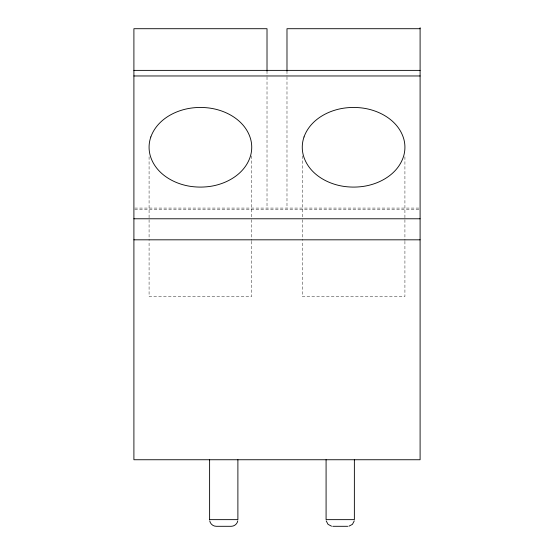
<?xml version="1.0" encoding="UTF-8"?>
<svg xmlns="http://www.w3.org/2000/svg" width="554" height="554" viewBox="0 0 554 554"><rect width="100%" height="100%" fill="white"/><g stroke="black" fill="none" stroke-linecap="round" stroke-linejoin="round"><path stroke-width="0.42" stroke-dasharray="2.77 2.08" d="M134.767 208.075L419.233 208.075M134.767 209.308L419.233 209.308M404.919 156.761L404.919 218.872M404.919 219.737L404.919 240.443M404.919 241.302L404.919 296.515L302.269 296.515L302.269 241.302M302.269 155.896L302.269 218.872M302.269 219.737L302.269 240.443M286.986 70.96L286.986 76.14M286.986 76.999L286.986 208.075M267.014 70.96L267.014 76.14M267.014 76.999L267.014 208.075M251.731 155.896L251.731 218.872M251.731 219.737L251.731 240.443M251.731 241.302L251.731 296.515L149.081 296.515L149.081 241.302M149.081 156.761L149.081 218.872M149.081 219.737L149.081 240.443"/><path stroke-width="0.83" d="M237.895 459.744L237.888 519.645L209.613 519.645M354.373 459.744L354.366 519.645L326.084 519.645L326.084 459.744M237.784 520.857C237.237 523.925 234.363 526.321 231.24 526.3L216.268 526.3C213.145 526.321 210.271 523.925 209.724 520.857M354.262 520.857L352.427 524.347L348.93 526.189M420.098 28.711L286.986 28.711L286.986 70.96M133.902 70.379L420.098 70.379M133.902 75.967L420.098 75.967M133.902 218.782L420.098 218.782M133.902 239.82L420.098 239.82M332.739 526.3L347.718 526.3M331.534 526.189L328.037 524.347L326.195 520.857M420.098 27.7L420.098 459.744L133.902 459.744L133.902 28.711L267.014 28.711L267.014 70.96M209.613 459.744L209.62 519.645M150.84 136.942L150.3 138.645A81.639 50.047 0 0 0 150.307 155.896C155.944 174.759 175.999 185.348 194.586 186.837A40.664 24.93 0 0 0 206.233 186.837C224.827 185.348 244.861 174.752 250.512 155.896A81.639 50.047 0 0 0 250.512 138.645C244.868 119.782 224.82 109.193 206.233 107.705A40.664 24.93 0 0 0 194.586 107.705C176.532 109.193 157.267 119.062 150.84 136.942M304.021 136.942L303.488 138.645A81.639 50.047 0 0 0 303.488 155.896C309.132 174.759 329.18 185.348 347.767 186.837A40.664 24.93 0 0 0 359.414 186.837C378.008 185.348 398.049 174.752 403.7 155.896A81.639 50.047 0 0 0 403.693 138.645C398.056 119.782 378.001 109.193 359.414 107.705A40.664 24.93 0 0 0 347.767 107.705C329.713 109.193 310.448 119.062 304.021 136.942"/></g></svg>
